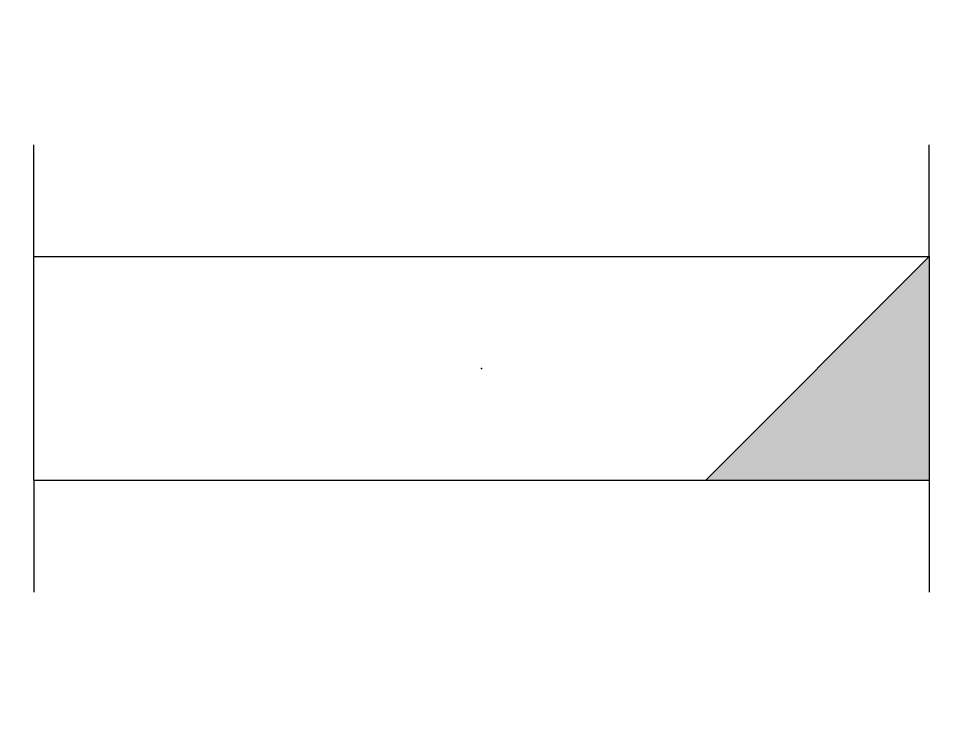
# Paper-space layout 'Layout1' of a CAD drawing. Header units: millimetres. Extents: x 7 to 2978, y 5 to 2240.
# The model-space entities are those that its viewports show. They can reach past a viewport. Long polylines and large blocks are cut down to what shows.
import ezdxf

# ---------------------------------------------------------------- set-up
doc = ezdxf.new("R2010")
doc.units = ezdxf.units.MM
doc.layers.add('Layer1', color=7, linetype='Continuous')
doc.layers.get('Layer1').off()

msp = doc.modelspace()

# ---------------------------------------------------------------- hatches: boundary and pattern name
h = msp.add_hatch(color=256)
h.dxf.hatch_style = 1
h.paths.add_polyline_path([(0.25, -0.125), (0.5, -0.125), (0.5, 0.125)])

# ---------------------------------------------------------------- linework, layer by layer
for p, q in [((-0.5, 0.125), (-0.5, 0.25)), ((0.5, 0.125), (0.5, 0.25)), ((0.25, -0.125), (0.5, 0.125)), ((-0.5, -0.125), (-0.5, -0.25)), ((0.5, -0.125), (0.5, -0.25))]:
    msp.add_line(p, q)
msp.add_lwpolyline([(-0.5, 0.125), (0.5, 0.125), (0.5, -0.125), (-0.5, -0.125)], close=True)
msp.add_point((0, 0))

psp = doc.layouts.get("Layout1")

# ---------------------------------------------------------------- viewports
at = {"layer": 'Layer1'}
psp.add_viewport(center=(1492.7, 1122.8), size=(2971.3, 2234.867), view_center_point=(0.0005, 0.0017), view_height=0.778563, dxfattribs=at)

doc.saveas('drawing.dxf')
